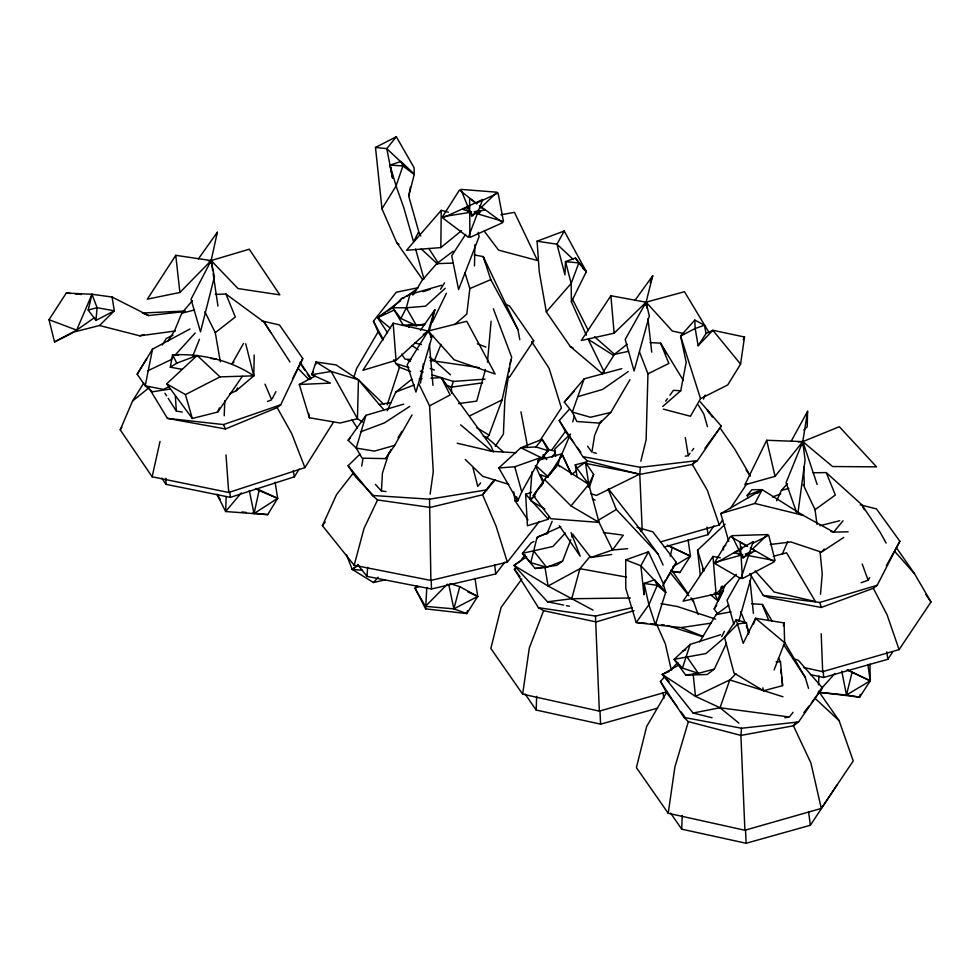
<?xml version="1.0" encoding="UTF-8"?>
<svg xmlns="http://www.w3.org/2000/svg" width="980" height="980" viewBox="0 0 980 980"><rect width="100%" height="100%" fill="white"/><g stroke="black" fill="none" stroke-linecap="round" stroke-linejoin="round"><path stroke-width="1.47" d="M299.17 469.077L294.392 476.819L230.325 497.362L165.975 484.328L166.024 478.277M441.245 210.345L406.553 250.28L440.841 247.585L441.245 210.345L448.35 212.219M639.462 351.881L647.952 373.797L646.114 439.885L640.834 461.2M229.933 393.825L236.278 390.702L253.808 375.842L254.175 355.042M474.479 265.899L474.896 244.767M315.744 364.523L315.989 361.988L331.179 371.457L357.455 418.73L340.085 423.017L309.411 417.786L299.292 384.491L330.444 383.107L311.75 374.679L315.989 361.988L336.103 364.915L358.447 379.787L357.455 418.73L362.612 422M791.277 441.037L807.594 411.306L807.202 426.815L803.882 429.926M226.16 496.505L225.657 511.536L267.712 514.623L277.646 498.342L275.123 482.197M657.519 708.185L600.581 724.147L536.146 710.047L536.673 696.351M836.834 785.237L810.374 825.258L746.135 843.266L681.7 829.166L682.227 815.47M224.212 415.753L224.8 400.783M385.973 491.556L381.453 490.98L382.408 473.254L388.889 452.981M818.471 684.898L818.998 675.955M504.896 562.079L495.758 573.925L431.47 588.992L367.022 576.399L367.61 567.42M210.957 263.252L211.166 260.276L212.697 270.615M474.969 578.31L477.713 596.44L466.799 613.566L425.651 608.874L426.778 587.522M491.115 321.183L487.452 362.22M531.981 471.87L529.911 499.31L535.141 496.248M700.271 401.849L721.255 426.104L697.38 460.625L640.332 467.313L639.793 474.418L642.219 530.327M792.673 658.401L798.382 660.324L822.404 687.862L798.516 721.978L741.517 728.238L740.905 735.417L744.898 830.244L821.301 808.414L853.237 760.933L839.101 720.643L818.557 691.157M820.493 594.284L822.245 574.182L820.039 551.446M54.537 341.971L76.66 330.113L91.985 294.269L112.063 297.026L114.329 310.819L95.942 320.399L97.094 307.696L91.985 294.269L66.26 293.069L49 319.701L54.537 341.971L74.419 331.877L99.507 325.519L139.785 335.822L175.457 330.971M645.832 304.927L646.126 301.914L646.8 308.002M464.986 272.844L469.837 288.586L466.786 314.115L454.659 324.564M210.81 263.265L211.166 260.276M588.417 487.366L588.784 484.414L585.415 462.266L575.285 464.839L577 476.635M798.026 512.344L805.082 460.061L802.779 441.6L807.594 411.306M430.11 494.177L433.258 471.858L429.546 405.867L418.583 383.303M645.698 304.878L646.126 301.914M666.927 691.807L599.344 711.125L522.659 694.159L529.31 647.988L543.618 610.675L538.473 607.71L514.414 569.258L516.178 566.844M744.898 830.244L668.213 813.278L674.865 767.107L688.352 721.623L683.991 717.421L660.447 681.431L664.526 676.972M663.374 409.138L690.459 416.255L700.529 398.652L727.748 384.92L740.574 364.144L744.518 337.01L712.864 330.285L706.041 333.531L698.14 345.707L695.188 328.496L694.783 320.068L704.461 325.225L706.041 333.531M420.555 383.058L423.421 363.605M508.387 376.247L504.872 399.938L503.402 434.14L495.219 446.317M509.049 371.8L509.71 367.365M510.151 364.401L510.813 359.954M361.681 466.1L362.955 458.738M189.949 328.986L152.525 349.137L145.224 385.814L152.439 391.78L170.361 389.023M182.084 369.313L170.324 367.206L172.566 354.76C201.059 353.584 229.896 359.844 253.808 375.842L245.723 343.76M721.096 587.008L719.712 594.358L715.596 593.39M419.697 234.955L408.709 196.172L410.412 187.192M662.762 406.43L680.733 390.738L686.196 362.392L680.598 336.054L694.783 320.068M710.488 594.664L718.254 601.193L720.214 591.099M860.244 694.269L859.681 697.16L820.003 692.333M198.352 258.953L217.339 232.223L211.166 260.545L191.026 299.219L200.508 331.853L214.375 276.899L211.166 260.545L249.275 249.214L279.815 294.87L238.018 288.561L211.166 260.545L208.36 260.913M256.172 488.469L277.646 498.342L254.041 513.594L259.075 490.588L255.425 488.653M570.777 539.772L562.655 561.038L546.681 567.31L530.78 562.692L537.052 537.395L560.756 526.689M333.372 422.294L304.903 467.619L228.72 492.487L152.121 476.782L160.034 441.453M486.484 438.734L489.008 435.083L502.066 399.913L511.683 357.222L493.344 308.761M467.472 610.663L466.799 613.566L453.863 608.862L425.43 606.363L415.005 588.196L416.929 585.905M95.942 320.399L88.176 310.035L91.985 294.269M670.185 556.126L672.28 547.6L667.319 545.162M818.043 692.358L846.475 695.004L852.086 672.255L847.112 669.818M708.944 332.343L684.481 291.721L646.102 302.183L649.274 315.952L634.085 371.004L625.191 339.497L646.102 302.183L652.717 275.76L634.795 300.566M408.709 196.172L414.246 174.44L414.099 167.739L396.324 136.735L375.499 147.453L381.967 208.801L396.606 242.44L422.576 279.545M428.873 332.6L434.851 309.766L420.457 330.334M403.699 404.152L365.944 415.336L356.242 448.093L362.073 458.162L385.704 458.628L394.658 445.373L412.053 414.883M783.351 625.791L784.098 622.925L755.543 618.307L743.208 643.309L736.225 619.764L724.575 637.453L733.995 673.052L763.506 690.753L782.616 685.645L780.497 661.794L778.389 657.96M459.767 586.665L477.713 596.44L453.863 608.862L459.767 586.665L449.881 583.517M539.343 521.421L507.346 562.128L430.882 580.43L354.184 565.264L363.984 528.563L377.533 499.959L430.171 507.42L482.564 494.79L494.018 479.98M425.198 323.719L416.537 325.728L400.869 318.5L406.345 307.806L409.995 294.417L441.674 285.254M521.446 560.241L514.022 565.399L547.538 601.818L571.72 598.719L579.915 568.706L590.119 556.42M726.401 643.297L714.359 669.083L698.36 673.333L682.472 668.091L690.141 644.423L720.533 634.758M485.468 369.423L476.721 401.114L458.542 403.601M738.749 621.516L751.366 576.657L750.717 573.937M572.712 421.878L574.292 416.292M557.816 465.365L561.209 453.961L537.861 460.355M561.136 457.035L561.957 454.316L571.548 474.026M722.248 585.942L719.712 594.358L717.164 593.206M353.927 377.165L356.536 368.701L378.121 331.865L373.441 321.146L396.312 292.199L418.423 287.679M434.851 309.766L428.26 330.995L407.141 364.732L415.949 392.086L431.702 337.745L428.26 330.995L393.164 323.216L362.918 370.318L396.043 360.285L428.26 331.02L466.725 321.269L495.17 374.029L454.144 359.795L428.26 330.995L423.262 334.511M531.503 492.438L525.648 494.214L527.424 525.758L548.31 519.253L549.192 516.436M654.554 579.78L665.689 592.288L655.448 624.848L636.228 622.496L625.791 588.478L625.706 559.886L648.454 551.789L662.786 582.426L665.689 592.288L657.249 585.379L654.554 579.78L644.093 583.431L644.007 594.823L640.871 565.754L648.454 551.789M387.21 404.826L399.497 367.231L397.917 364.609M589.348 487.513L593.66 474.467L585.415 462.266L576.877 468.134L588.784 484.414L599.086 522.413L612.537 549.988L627.702 548.702M485.1 379.162L453.324 381.416L451.4 387.137L451.621 393.25M753.583 624.015L755.543 618.307L784.613 642.708L774.102 669.94M629.969 379.664L610.773 412.433L600.017 423.14L576.828 421.498L572.32 412.09L584.154 378.844L621.81 368.639M650.255 282.938L652.717 275.76M679.544 664.611L662.345 674.448L693.056 713.024L720.043 707.756L729.794 679.924L735.894 673.701M586.248 463.601L587.24 460.784L582.831 456.656L559.262 420.506L569.466 409.162M216.286 235.041L217.339 232.223M571.855 536.942L572.945 534.1M253.808 375.842L220.035 376.884L197.151 355.458L166.686 383.829L192.313 418.46L217.732 412.041L219.336 407.925M192.754 356.12L199.479 339.276M450.42 374.801L434.471 360.615L440.963 344.36M192.35 300.639L181.766 313.233L174.416 331.056L168.009 341.04M546.877 533.929L552.169 521.299M600.544 421.486L594.64 435.328L591.896 452.172L587.559 446.194M152.121 476.782L120.222 429.853L132.557 401.028L143.754 383.094M560.389 457.513L570.458 434.042L554.766 449.048L555.709 456.337M782.31 554.08L787.712 541.609M703.444 399.093L705.208 395.05M516.656 496.774L517.722 501.013L498.82 467.95L520.833 447.774L540.887 457.501L521.764 491.874L517.722 501.013L515.039 500.768L513.728 491.862M354.184 565.264L322.396 525.66L336.618 494.459L353.082 473.389M776.662 500.743L781.464 490.294L787.344 483.802M387.161 410.791L395.834 392.024L411.772 379.236M717.617 613.958L714.187 609.021L725.286 585.097M236.278 390.702L237.564 387.945M292.542 378.844L302.771 358.533L279.484 324.968L261.746 320.877M132.557 401.028L148.874 387.847L167.433 418.362L225.449 428.971L277.181 407.594L280.697 404.813L302.771 358.533M432.413 322.04L446.415 293.29M588.784 484.414L557.792 464.63L544.586 479.526L570.985 505.925L588.784 484.414L593.66 474.467M743.22 339.631L744.518 337.01M766.703 440.29L744.825 484.843L775.045 476.354L802.779 441.625L839.321 426.729L876.561 466.86L832.571 466.529L802.779 441.6L766.703 440.29L775.045 476.354M586.359 335.185L571.413 301.852L586.334 271.632L564.235 230.998L537.089 241.203L539.208 271.509L546.313 311.885L570.323 346.54L602.308 373.564M721.697 636.694L724.379 631.267M718.916 599.858L723.558 590.56M749.835 573.606L763.285 595.436L768.859 597.616L821.24 607.465L873.352 588.294L877.21 585.268L899.848 541.254L876.463 508.902L860.195 504.823M699.659 641.937L716.062 614.632L728.851 605.15M886.275 565.864L899.848 541.254M272.367 398.444L275.907 391.657M728.728 541.315L720.778 513.606L754.882 503.463L762.183 489.645L802.951 515.26L833.662 532.115L848.117 531.834M412.69 294.968L415.336 289.994L406.823 296.254M564.235 230.998L556.971 244.192L564.958 274.865L565.509 261.623L575.419 258.034L586.334 271.632L583.063 268.581M861.102 582.745L868.133 580.258L869.64 577.6M243.53 343.416L231.868 364.046L233.938 362.135M739.876 577.661L727.087 600.213L733.898 624.505M313.208 372.13L311.75 374.679L331.179 371.457L358.447 379.787L383.866 404.397M662.762 585.881L676.323 562.373L652.803 531.797L636.976 527.326M667.086 577.673L676.323 562.373M660.447 681.431L666.547 692.492L646.629 726.572L636.4 767.61L668.213 813.278M385.704 458.628L391.094 449.551M398.027 437.889L401.874 431.396M162.276 345.046L166.208 338.517L172.995 335.234M413.511 294.613L422.074 280.39L436.762 263.632L453.127 251.235M542.246 459.093L546.913 451.388M739.361 550.723L741.652 546.95M168.658 386.88L163.354 389.391L145.224 385.814L137.163 374.213L152.525 349.137M137.163 374.213L146.694 358.815M381.967 208.801L396.067 185.992L402.915 165.926L400.967 161.455L390.028 165.13L392.576 178.164L386.782 148.642L396.324 136.735M440.547 289.235L444.54 282.865M120.222 429.853L121.851 427.255M602.21 373.76L614.374 354.417L627.188 344.188M467.435 208.716L469.898 204.857M547.894 477.015L562.336 454.598L571.083 474.026M479.269 213.395L480.739 211.117L472.801 214.681M663.889 582.635L665.494 580.148M672.537 571.61L679.887 572.504L690.459 556.162L688.07 539.833M175.751 255.327L147.355 299.17L179.904 292.457L211.166 260.57L175.751 255.327L179.904 292.457M465.586 234.404L451.731 255.743L458.591 289.541L479.098 236.646L478.154 232.321M540.102 440.412L561.381 407.901L549.143 368.419L531.662 341.628M664.256 547.036L708.05 534.639L713.844 525.856M810.436 674.595L823.617 677.462L887.856 659.295L892.817 651.761M610.871 295.74L581.275 340.513L614.142 333.2L646.102 302.22L610.871 295.74L614.142 333.2M600.017 423.14L601.683 420.616M509.294 377.435L533.696 340.734L509.625 306.054L505.545 304.18M720.3 557.816L712.975 556.42L683.085 601.157L716.049 593.917L736.384 574.403M660.508 541.928L719.271 524.974L722.628 519.964M730.198 508.669L746.993 483.569M714.187 609.021L716.698 605.248M803.514 667.441L822.673 671.655L899.077 649.63L931 601.965L914.499 573.704L896.516 547.845M721.255 426.104L704.975 448.215M217.732 412.041L242.379 376.32M811.317 703.15L822.404 687.862M570.985 505.925L599.086 522.413L550.846 518.714L533.304 495.549L544.586 479.526M394.658 445.373L374.507 451.094L356.242 448.093L348.157 440.277L365.944 415.336M535.754 493.344L530.523 500.682L544.843 508.951M540.985 485.994L542.724 483.544M547.955 476.207L550.564 472.532M665.665 401.175L667.38 398.762M669.952 395.148L673.383 390.334L680.733 390.738M551.973 457.293L555.427 452.515M623.329 535.129L612.537 549.988L590.756 557.498L573.533 535.313M521.801 579.009L501.074 607.441L490.845 648.478L522.659 694.159M521.495 559.592L525.035 554.766M536.538 539.074L538.302 536.648L548.273 532.961M551.446 450.408L565.436 431.494L559.262 420.506M537.702 461.702L540.887 457.501L514.745 466.786L498.82 467.95M685.253 456.178L688.266 455.651L690.079 453.262M691.892 450.874L693.705 448.485M793.028 712.289L789.39 717.005L720.043 707.756L695.482 696.376L662.345 674.448L669.291 671.459M694.134 462.107L692.333 464.422L639.793 474.418L587.24 460.784M322.396 525.66L325.225 522.058M796.238 722.223L793.408 725.8L740.905 735.417L688.352 721.623M803.784 712.693L809.431 705.539M533.304 495.549L542.724 483.655M549.315 475.337L557.792 464.63L559.85 466.713M480.592 482.956L477.787 486.399L473.009 468.024M843.02 520.784L833.662 532.115L830.893 531.405M535.889 446.929L548.298 450.763L542.173 439.359L520.833 447.774L535.889 446.929L542.173 439.359L548.457 448.816L548.298 450.763L538.976 460.576M747.997 497.877L747.189 495.39L751.905 489.718L762.183 489.645L757.356 493.32M241.276 492.916L225.657 511.536L217.033 494.508M495.231 479.82L482.564 494.79L496.027 525.978L507.346 562.128M610.773 412.433L590.536 417.247L572.32 412.09L564.296 402.106L584.154 378.844M546.313 311.885L571.156 283.428L578.837 262.922L575.419 258.034M346.357 554.594L352.261 569.417L373.478 582.524L378.17 577.245M820.027 690.141L834.936 673.456M172.909 357.541L170.888 359.77L147.858 370.771M174.93 355.311L195.179 333.004M670.626 670.271L677.756 662.468M564.296 402.106L574.182 391.302M565.35 533.071L552.843 546.509L522.45 553.32L535.117 568.486L546.681 567.31L533.953 551.287M531.785 342.755L533.696 340.734M698.14 345.707L712.864 330.285L740.574 364.144M770.292 544.464L790.946 541.965L821.326 552.144L824.315 549.021M409.995 294.417L401.445 298.68L392.662 307.72L403.013 324.784L416.537 325.728L406.345 307.806L392.662 307.72L400.869 318.5M348.157 440.277L350.105 438.268M724.575 637.453L737.842 623.893L746.478 622.802L748.647 634.06M425.43 606.363L447.419 584.129M99.507 325.519L114.329 310.819L97.094 307.696L88.176 310.035M374.385 496.652L355.483 476.77L348.108 465.745L359.93 454.169M749.455 552.071L743.048 558.257L731.815 535.68L767.597 534.566L752.652 548.984M478.412 210.112L471.846 216.421L460.87 189.385L497.007 192.215L480.592 208.005M690.141 644.423L674.13 659.344L685.743 675.122L707.192 674.51L714.359 669.083M700.32 575.37L697.552 550.209L725.114 524.251M445.202 288.292L425.565 306.164L406.345 307.806M725.286 636.939L705.943 653.538L674.13 659.344L682.472 668.091M440.841 247.585L461.543 230.668M362.465 570.274L352.261 569.417L357.957 564.786M220.316 361.791L215.282 332.649L235.31 316.993L225.939 294.049L215.331 294.368M571.389 474.675L576.228 470.927M697.38 460.625L692.333 464.422L707.315 490.221L719.271 524.974M798.516 721.978L793.408 725.8L810.877 762.906L821.301 808.414M562.655 561.038L556.848 565.338L548.163 566.599M400.734 300.725L377.606 317.716L387.553 332.784M817.038 524.447L815.042 509.674L835.352 495.035L826.25 472.593L813.155 472.764M94.656 317.508L76.66 330.113L49 319.701M628.192 371.591L602.553 389.452L578.065 396.606M352.261 569.417L357.112 566.048M526.554 556.836L514.022 565.399L548.065 586.016L593.035 610.136M725.837 545.199L723.375 546.852L723.473 549.915M385.14 312.669L377.606 317.716L379.566 319.811M387.651 310.991L393.923 306.789M821.326 552.144L843.731 537.469M409.738 406.406L384.417 422.919L360.518 431.874M170.324 367.206L176.768 363.176L197.151 355.458M672.942 566.624L690.459 556.162L669.107 545.958M841.783 671.239L846.475 695.004L870.252 680.818L869.946 664.134M598.216 520.294L616.334 509.502L658.021 554.006L663.092 565.019M720.778 513.606L762.183 489.645L747.189 495.39M299.292 384.491L315.07 376.099M429.546 405.867L450.139 394.989L441.306 377.606L430.967 378.182M751.819 552.818L744.126 556.873L737.842 553.247L739.937 555.158M166.686 383.829L185.441 394.585L220.035 376.884M533.953 541.499L531.221 542.883L522.45 553.32L530.78 562.692M741.958 548.812L733.934 552.892L742.742 554.558M752.664 543.373L768.724 535.215L775.045 560.634L745.67 555.109M469.506 415.973L502.066 399.913M647.952 373.797L668.887 363.458L660.618 343.184L650.144 342.559M469.604 206.302L462.83 209.463L471.527 212.048M477.75 202.517L498.11 193.048L503.463 221.517L474.43 212.905M394.217 310.048L377.606 317.716L390.53 328.337M469.837 288.586L490.772 279.631L517.918 329.586L519.78 339.705M419.036 586.53L415.005 588.196L425.651 608.874M682.925 650.941L685.731 649.801M267.466 401.469L271.668 399.791L264.98 384.172M772.412 497.044L780.717 493.822M395.834 392.024L414.32 384.944M704.461 325.225L695.188 328.496L680.598 336.054L700.529 398.652M167.433 418.362L223.538 424.573L280.697 404.813M401.445 298.68L404.311 297.736M423.005 291.673L430.196 289.333M430.404 337.083L433.209 336.189M634.06 610.589L596.146 621.945L543.618 610.675M763.285 595.436L819.831 602.443L877.21 585.268M139.785 335.822L144.133 334.584M742.375 554.79L714.653 562.495L730.443 536.403L747.593 546.485M745.29 553.97L755.507 551.128L750.227 548.028M773.269 556.358L786.573 552.806L815.458 601.585L774.188 592.043L755.164 570.875M181.766 313.233L194.444 309.974M781.464 490.294L788.729 488.457M819.905 525.733L839.713 520.723M373.478 582.524L385.25 579.829M538.473 607.71L595.485 616.065L632.333 607.6M614.374 354.417L628.511 351.305M716.062 614.632L731.105 611.826M500.927 214.779L514.463 212.354L537.493 260.533L498.563 250.108L484.279 231.182M784.882 717.764L787.895 717.262M348.108 465.745L372.412 495.476L429.534 499.175L486.913 489.853M358.447 379.787L379.199 404.495L391.228 402.584M471.135 212.207L442.482 216.739L459.461 190.01L476.672 203.681M474.149 211.729L484.696 210.063L480.114 206.413M646.629 623.403L636.228 622.496L648.895 604.734L657.249 585.379L644.093 583.431L648.895 604.734L655.448 624.848L681.223 627.58L710.843 623.194M590.756 557.498L611.728 554.472M535.117 568.486L545.26 567.016M685.743 675.122L698.36 673.333L686.796 656.625M482.626 382.825L451.4 387.137L445.79 384.993M143.68 313.539L148.666 315.56L184.056 311.64M798.198 441.882L802.779 441.6L786.07 482.675L796.617 512.491M419.158 378.831L422.111 378.672M142.431 313.024L185.257 311.028M436.762 263.632L453.03 263.106M571.72 598.719L630.348 598.021M776.099 661.819L780.497 661.794M408.991 324.882L423.96 325.115M410.865 359.44L404.961 359.146L401.653 354.123M430.036 360.395L479.33 367.647M457.219 443.23L492.046 451.376L515.786 452.736M751.807 603.778L762.293 604.427L772.264 621.369M178.47 355.226L172.566 354.76L176.768 363.176M651.075 623.795L655.534 624.187M661.476 624.701L664.452 624.958M66.26 293.069L70.817 293.486M75.362 293.902L81.438 294.466M241.852 511.977L246.409 512.442M252.497 513.067L267.712 514.623M210.798 358.46L216.678 359.072M375.499 147.453L386.782 148.642L414.246 174.44L402.915 165.926L390.028 165.13L396.067 185.992L403.748 207.552L413.585 241.852L418.423 232.272L420.824 235.996M603.362 532.532L621.908 534.945M537.089 241.203L556.971 244.192L573.288 259.443M168.193 398.358L176.339 411.061L182.305 412.029M671.08 571.071L679.887 572.504M846.475 695.004L859.681 697.16L870.252 680.818L867.864 664.489M474.198 254.959L483.226 256.564L517.918 329.586M660.961 603.619L677.376 606.522L715.62 619.103M626.514 577.11L579.915 568.706L548.065 586.016L544.941 567.028M582.831 456.656L640.332 467.313M683.991 717.421L741.517 728.238M585.893 463.442L639.805 474.087L596.477 495.415L590.756 493.663M547.538 601.818L563.598 605.064M566.514 605.652L569.429 606.24M547.636 449.551L554.851 451.033M483.287 436.296L486.252 436.945L503.23 451.829M684.114 333.641L672.28 331.007L646.102 302.183M414.687 343.024L421.449 344.531M593.353 452.527L596.281 453.25M754.882 503.463L802.951 515.26L798.7 513.63M693.056 713.024L712.056 717.764M736.225 619.764L746.478 622.802M393.862 359.611L395.981 363.592L408.88 367.598M420.346 371.163L423.213 372.057M431.825 374.728L453.324 381.416M508.779 484.365L482.687 476.268L465.243 459.449M782.971 696.768L729.794 679.924L695.482 696.376L693.166 674.117M667.356 625.534L702.648 636.743M407.766 360.187L410.583 361.228M430.232 368.505L434.446 370.073M547.538 477.321L540.617 474.761L543.569 481.768M477.321 343.87L485.921 347.067M410.718 371.53L399.497 367.231L395.981 363.592M625.706 559.886L640.871 565.754L654.322 580.123M681.223 627.58L702.88 636.351M259.075 490.588L277.646 498.342M592.398 498.881L595.166 500.131M467.962 591.981L477.713 596.44M672.28 547.6L690.459 556.162M852.086 672.255L870.252 680.818L847.577 669.977M570.323 346.54L573.006 347.888M112.063 297.026L148.666 315.56M746.76 545.787L740.194 541.989L742.485 578.568L774.359 561.76L750.705 548.077M476.488 427.574L489.008 435.083M613.59 355.397L588.221 339.349L604.207 371.984M411.857 345.474L418.142 349.676M429.448 357.247L434.471 360.615M476.978 203.754L469.616 198.352L469.91 237.43L502.74 222.668L479.428 205.555M225.939 294.049L264.135 322.114L289.97 361.963M466.615 210.014L471.772 213.897M720.043 707.756L738.932 723.13M396.606 242.44L398.958 244.363M460.649 424.879L492.046 451.376M372.412 495.476L377.533 499.959M594.566 336.752L614.546 354.344M826.25 472.593L861.763 504.663L880.395 532.728L886.141 543.079M536.011 465.757L548.261 476.893M421.229 248.92L437.582 264.098M815.091 698.385L839.101 720.643M400.967 161.455L414.246 174.44M298.116 368.394L308.529 379.223M662.345 674.448L669.168 681.59M656.38 582.341L665.689 592.288M375.365 484.39L381.453 490.98M525.648 494.214L548.31 519.253M379.199 404.495L384.013 409.848M894.63 551.336L914.499 573.704M586.334 271.632L578.837 262.922L565.509 261.623L571.156 283.428L571.413 301.852M670.295 572.7L688.891 595.767M691.684 599.221L693.546 601.524L698.091 614.472M357.577 564.505L367.022 576.399M608.543 489.02L639.867 529.09L658.021 554.006M514.414 569.258L519.951 576.571M543.03 454.769L546.693 459.632M666.547 692.492L677.45 707.058M681.088 711.909L684.726 716.76M565.436 431.494L573.619 442.482M577.245 447.358L580.883 452.246M925.843 594.554L931 601.965M712.423 417.015L707.278 409.628L709.422 413.499M720.129 428.101L734.682 449.036L750.447 476.011M746.037 469.873L749.48 474.822M671.288 569.588L688.401 594.149M690.973 597.837L693.546 601.524M670.602 813.069L681.7 829.166M525.047 693.95L536.146 710.047M559.286 525.648L580.234 556.248L571.071 532.606M300.052 362.269L311.211 378.697M307.242 373.882L310.599 378.831M161.822 478.166L165.975 484.328M515.039 500.768L527.963 520.025M783.755 644.717L805.254 677.401L808.524 688.34M351.734 419.489L357.467 428.26M300.578 363.764L304.719 370.183M428.836 248.454L438.452 263.387M164.934 393.274L166.563 395.822M446.917 386.451L441.306 377.606L491.311 446.549L493.344 451.817M264.135 322.114L270.627 332.502M683.403 380.534L660.618 343.184L666.265 353.694M698.323 404.997L703.824 414.013L707.425 426.582M378.121 331.865L382.874 339.717M784.539 642.219L805.254 677.401M217.217 494.3L220.108 499.261M277.181 407.594L291.746 433.675L304.903 467.619M373.441 321.146L383.303 339.717M873.352 588.294L887.12 614.877L899.077 649.63M861.763 504.663L864.323 509.661M572.149 298.545L588.343 330.542M204.857 311.726L215.282 332.649M766.274 612.598L762.293 604.427L768.884 620.573M575.285 464.839L576.877 468.134M703.897 571.132L697.552 550.209M714.334 592.998L718.254 601.193M803.269 484.769L815.042 509.674M535.337 465.598L543.349 483.152M656.673 624.309L665.322 643.787L671.374 670.21M639.867 529.09L640.969 531.626M223.538 424.573L225.449 428.971M608.176 489.204L616.334 509.502M740.684 611.545L745.168 622.778M746.282 625.583L749.075 632.602M862.229 564.027L868.133 580.258M485.272 262.187L483.226 256.564L490.772 279.631M802.853 444.369L802.742 441.355L817.149 484.488M185.441 394.585L192.313 418.46M819.831 602.443L821.24 607.465M514.745 466.786L521.764 491.874M415.594 248.994L423.985 278.982M703.346 571.168L702.599 568.4L703.358 571.328M762.857 687.874L763.506 690.753M448.767 584.496L453.863 608.862M249.3 490.539L254.041 513.594M293.228 470.817L294.392 476.819M520.956 411.833L527.485 446.206M685.302 437.546L688.266 455.651M308.712 413.389L309.411 417.786M886.741 651.835L887.856 659.295M706.935 527.179L708.05 534.639M213.138 273.567L217.94 306.054M808.549 811.599L810.374 825.258M662.995 692.48L663.803 698.544M802.742 441.355L803.306 445.888M494.68 564.958L495.758 573.925M780.705 669.597L781.232 673.971M781.575 676.886L782.616 685.645M595.485 616.065L599.344 711.125M647.988 318.647L651.712 352.126M750.031 580.662L753.424 613.419M229.798 491.384L230.325 497.362M429.448 344.348L432.964 385.336M712.975 556.42L716.049 593.917M393.164 323.216L396.043 360.285M429.534 499.175L430.882 580.43M226 454.977L228.72 492.487M175.346 396.116L176.339 411.061M823.323 671.349L823.617 677.462M745.511 829.705L746.135 843.266M599.956 710.573L600.581 724.147M821.203 633.729L822.673 671.655M803.661 466.909L804.311 484.941M408.734 324.466L408.819 327.443M784.098 622.925L784.613 642.708M431.237 579.866L431.47 588.992M753.093 541.707L740.941 578.616L714.922 563.598L753.093 541.707M482.687 199.565L468.354 237.307L442.703 217.964L482.687 199.565"/></g></svg>
